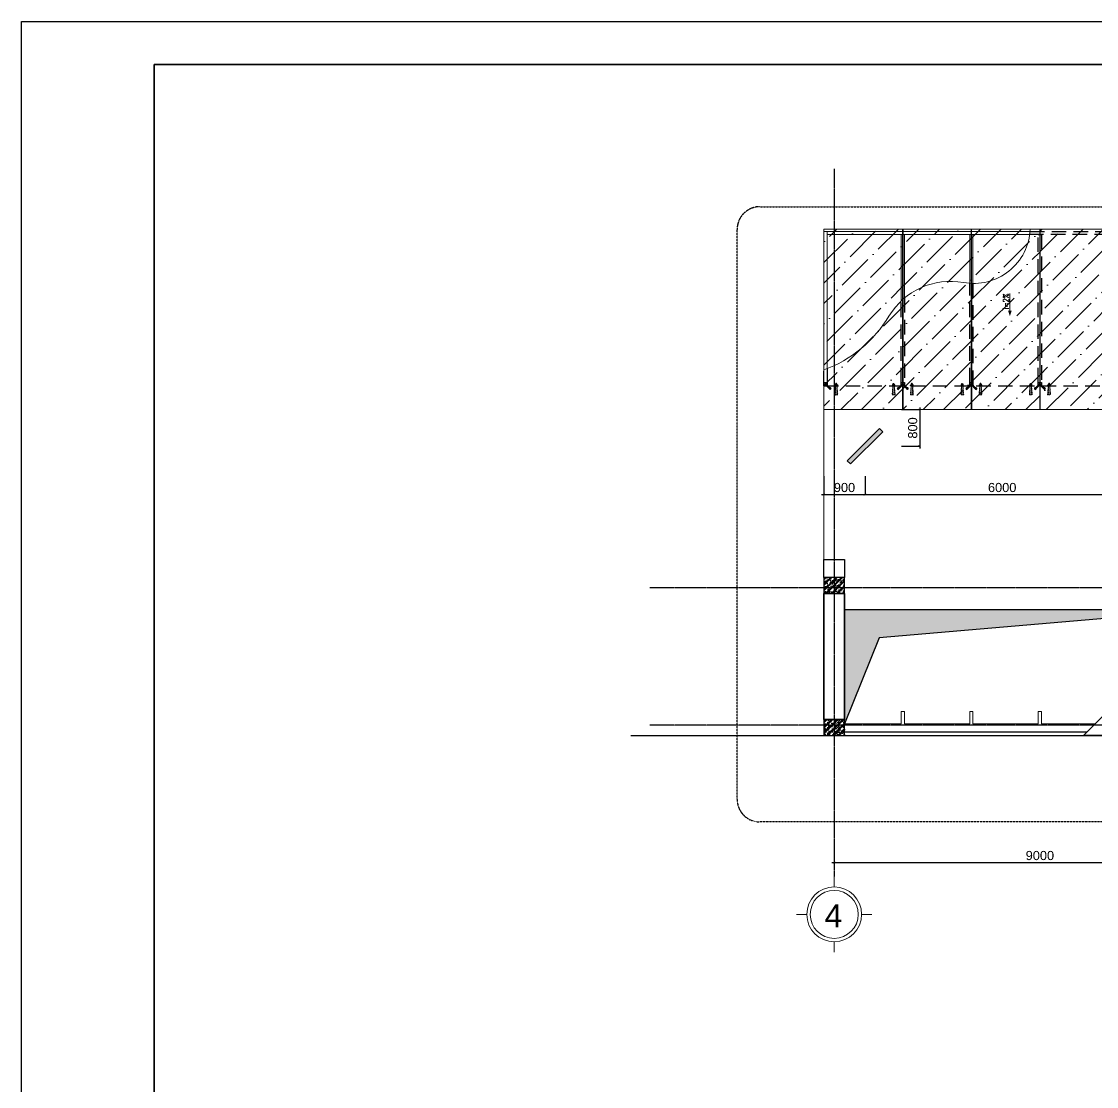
# Model space of a CAD drawing. Extents: x 134921 to 2525442, y -280073 to 23449.
# Drawn here: x 134921 to 158438, y 150 to 23449 of the extents above; entities that cross this region are included whole.
import ezdxf
from ezdxf.enums import TextEntityAlignment as Align

# ---------------------------------------------------------------- set-up
doc = ezdxf.new("R2010")
doc.units = 0
doc.header["$PDMODE"] = 3
doc.header["$PDSIZE"] = 100
for name, pattern in [('DASH2', [0.375, 0.25, -0.125]), ('DASHED2', [9.525, 6.35, -3.175]), ('X_GRID$0$CENTER', [2, 1.25, -0.25, 0.25, -0.25])]:
    doc.linetypes.add(name, pattern=pattern)
doc.layers.get('0').update_dxf_attribs({"linetype": 'CONTINUOUS'})
doc.layers.get('Defpoints').update_dxf_attribs({"linetype": 'CONTINUOUS'})
for name, color, linetype, lineweight in [('A - Hatch', 251, 'CONTINUOUS', 5), ('a khuat', 5, 'DASHED2', 15), ('a text', 7, 'CONTINUOUS', 5), ('a thiet bi', 146, 'CONTINUOUS', 9), ('A-ARROW', 4, 'CONTINUOUS', 20), ('A-STAIRS', 7, 'CONTINUOUS', 20), ('DIA HINH', 8, 'CONTINUOUS', 5), ('dims', 1, 'CONTINUOUS', 18), ('HACTH', 251, 'CONTINUOUS', 9), ('Kinh', 5, 'CONTINUOUS', 13), ('PLMF$0$wall', 4, 'CONTINUOUS', 35), ('TEXT', 7, 'CONTINUOUS', 5), ('X_GRID$0$symb', 6, 'CONTINUOUS', 25), ('X_LANDSCAPE$0$CAY', 84, 'CONTINUOUS', 5), ('XREF_LowerRoof - curtain wall$0$Xref-4th floor$0$Kinh', 5, 'CONTINUOUS', 13)]:
    doc.layers.add(name, color=color, linetype=linetype, lineweight=lineweight)
for name, color, linetype in [('A-OVER', 1, 'DASHED2'), ('CDC-BETONG', 2, 'CONTINUOUS'), ('chuyen-chi-tiet', 30, 'CONTINUOUS'), ('frame', 7, 'CONTINUOUS'), ('htch', 8, 'CONTINUOUS'), ('PLMF$0$col', 5, 'CONTINUOUS'), ('PLMF$0$htch', 8, 'CONTINUOUS'), ('PLMF$0$I-DETL-PATT', 252, 'CONTINUOUS'), ('PLMF$0$X-ColumnGrid-2$0$G20-Column1', 1, 'CONTINUOUS'), ('Steel', 7, 'CONTINUOUS'), ('X_GRID$0$A-GRID 1', 253, 'X_GRID$0$CENTER')]:
    doc.layers.add(name, color=color, linetype=linetype)
doc.styles.add('dim 1', font='romans.shx', dxfattribs={"width": 0.8})
doc.styles.add('TEXT', font='VHARIAL_1.TTF')
doc.styles.add('TEXT1', font='VHARIAL_1.TTF', dxfattribs={"width": 0.85, "height": 200})
doc.dimstyles.new('Copy of KT-150', dxfattribs={"dimscale": 150, "dimtxt": 2, "dimasz": 0.5, "dimexe": 0, "dimexo": 0, "dimgap": 0.5, "dimtad": 1, "dimrnd": 5, "dimdsep": 46, "dimtxsty": 'TEXT', "dimblk": 'ARCHTICK', "dimcen": 0, "dimdle": 0.5, "dimclrd": 24, "dimclre": 24, "dimclrt": 7, "dimadec": 0, "dimazin": 0, "dimtfac": 0.005556, "dimtix": 1, "dimtmove": 2, "dimatfit": 3, "dimfxl": 1, "dimtolj": 1, "dimtzin": 0, "dimarcsym": 1})
pattern_1 = [(45, (-207399.62, 0), (168.3798, 617.3926), [793.75, -158.75, 0, -158.75])]

# ---------------------------------------------------------------- blocks, each defined once
blk = doc.blocks.new('PLMF$0$X-ColumnGrid-2$0$C3545')
at = {"layer": 'PLMF$0$htch', "ltscale": 5}
h = blk.add_hatch(dxfattribs=at)
h.set_pattern_fill('1BETONG2-BOP', color=256, scale=20, style=0, pattern_type=2)
h.set_pattern_definition([(50, (96209.34, 47291.99), (143.452, -12.5504), [15, -165]), (355, (96209.34, 47292), (-27.7503, 150.4384), [12, -132]), (100.4514, (96221.3, 47290.95), (115.702, 137.888), [12.748, -140.2284]), (46.1842, (96209.34, 47332), (213.448, -33.104), [22.5, -247.5]), (96.6356, (96227.13, 47329.23), (186.9325, 194.8236), [19.122, -210.3426]), (351.1842, (96209.34, 47332), (186.9324, 194.824), [18, -198]), (21, (96229.34, 47321.99), (119.3814, -80.5238), [15, -165]), (226, (96229.34, 47322), (134.3764, -73.108), [12, -132]), (71.4514, (96239.29, 47315.28), (168.0445, 64.506), [12.748, -140.2284]), (67.5, (96209.34, 47291.993), (-31.18324, 58.8749), [0, -130.4, 0, -134, 0, -132.5]), (4.5, (96209.34, 47291.99), (56.6702, 76.02064), [0, -76.4, 0, -127.4, 0, -50.5]), (327.5, (96164.74, 47291.993), (106.7645, -4.51097), [0, -50, 0, -156, 0, -207]), (317.5, (96144.74, 47291.99), (116.6372, 20.021), [0, -65, 0, -103.6, 0, -147]), (315, (96209.34, 47291.99), (60.1041, 60.1041), []), (315, (96209.34, 47316.49), (60.1041, 60.1041), [])])
h.paths.add_polyline_path([(89575, 45225), (89225, 45225), (89225, 44775), (89575, 44775)])
at = {"layer": 'CDC-BETONG', "ltscale": 5}
blk.add_lwpolyline([(89225, 44775), (89575, 44775), (89575, 45225), (89225, 45225)], close=True, dxfattribs=at)
blk = doc.blocks.new('trujc')
at = {"layer": 'A-ARROW'}
blk.add_circle((762517, 1254561), 1050, dxfattribs=at)
at = {"layer": 'dims'}
for p, q in [((762517, 1256211), (762517, 1255761)), ((760867, 1254561), (761317, 1254561)), ((764167, 1254561), (763717, 1254561)), ((762517, 1252911), (762517, 1253361))]:
    blk.add_line(p, q, dxfattribs=at)
blk.add_circle((762517, 1254561), 1200, dxfattribs=at)
blk = doc.blocks.new('dendai')
at = {"layer": 'Defpoints'}
blk.add_lwpolyline([(742, 672), (672, 742), (-35, 35), (35, -35)], close=True, dxfattribs=at)
blk = doc.blocks.new('_ArchTick')
at = {"color": 0, "linetype": 'ByBlock', "const_width": 0.15}
blk.add_lwpolyline([(-0.5, -0.5), (0.5, 0.5)], dxfattribs=at)
blk = doc.blocks.new('*D11')
at = {"layer": 'Defpoints', "color": 0, "transparency": 16777216}
for p in [(152475, 14157), (153375, 14157), (153375, 13101)]:
    blk.add_point(p, dxfattribs=at)
at = {"layer": 'DIA HINH', "color": 24, "lineweight": -2, "transparency": 16777216}
for p, q in [((152475, 13501), (152475, 13101)), ((153375, 13501), (153375, 13101)), ((152425, 13101), (153425, 13101))]:
    blk.add_line(p, q, dxfattribs=at)
at = {"layer": 'DIA HINH', "color": 24, "lineweight": -2, "transparency": 16777216, "xscale": 50, "yscale": 50, "zscale": 50, "rotation": 180}
blk.add_blockref('_ArchTick', (152475, 13101), dxfattribs=at)
at = {"layer": 'DIA HINH', "color": 24, "lineweight": -2, "transparency": 16777216, "xscale": 50, "yscale": 50, "zscale": 50}
blk.add_blockref('_ArchTick', (153375, 13101), dxfattribs=at)
at = {"layer": 'DIA HINH', "color": 7, "transparency": 16777216, "insert": (152925, 13253), "char_height": 200, "attachment_point": 5, "style": 'TEXT'}
blk.add_mtext('\\A1;900', dxfattribs=at)
blk = doc.blocks.new('*D12')
at = {"layer": 'Defpoints', "color": 0, "transparency": 16777216}
for p in [(153375, 14157), (159375, 14157), (159375, 13101)]:
    blk.add_point(p, dxfattribs=at)
at = {"layer": 'DIA HINH', "color": 24, "lineweight": -2, "transparency": 16777216}
for p, q in [((153375, 13501), (153375, 13101)), ((159375, 13501), (159375, 13101)), ((153325, 13101), (159425, 13101))]:
    blk.add_line(p, q, dxfattribs=at)
at = {"layer": 'DIA HINH', "color": 24, "lineweight": -2, "transparency": 16777216, "xscale": 50, "yscale": 50, "zscale": 50, "rotation": 180}
blk.add_blockref('_ArchTick', (153375, 13101), dxfattribs=at)
at = {"layer": 'DIA HINH', "color": 24, "lineweight": -2, "transparency": 16777216, "xscale": 50, "yscale": 50, "zscale": 50}
blk.add_blockref('_ArchTick', (159375, 13101), dxfattribs=at)
at = {"layer": 'DIA HINH', "color": 7, "transparency": 16777216, "insert": (156375, 13253), "char_height": 200, "attachment_point": 5, "style": 'TEXT'}
blk.add_mtext('\\A1;6000', dxfattribs=at)
blk = doc.blocks.new('*D18')
at = {"layer": 'Defpoints', "color": 0, "transparency": 16777216}
for p in [(153757, 14957), (153757, 14157), (154570, 14157)]:
    blk.add_point(p, dxfattribs=at)
at = {"layer": 'DIA HINH', "color": 24, "lineweight": -2, "transparency": 16777216}
for p, q in [((154170, 14957), (154570, 14957)), ((154570, 15007), (154570, 14107)), ((154170, 14157), (154570, 14157))]:
    blk.add_line(p, q, dxfattribs=at)
at = {"layer": 'DIA HINH', "color": 24, "lineweight": -2, "transparency": 16777216, "xscale": 50, "yscale": 50, "zscale": 50}
for p, rotation in [((154570, 14957), 90), ((154570, 14157), 270)]:
    blk.add_blockref('_ArchTick', p, dxfattribs=dict(at, rotation=rotation))
at = {"layer": 'DIA HINH', "color": 7, "transparency": 16777216, "insert": (154418, 14557), "char_height": 200, "attachment_point": 5, "rotation": 90, "style": 'TEXT'}
blk.add_mtext('\\A1;800', dxfattribs=at)
blk = doc.blocks.new('*D25')
at = {"layer": 'Defpoints', "color": 0, "transparency": 16777216}
for p in [(152700, 5937), (161700, 5937), (161700, 5050)]:
    blk.add_point(p, dxfattribs=at)
at = {"layer": 'DIA HINH', "color": 24, "lineweight": -2, "transparency": 16777216}
for p, q in [((152700, 5450), (152700, 5050)), ((161700, 5450), (161700, 5050)), ((152650, 5050), (161750, 5050))]:
    blk.add_line(p, q, dxfattribs=at)
at = {"layer": 'DIA HINH', "color": 24, "lineweight": -2, "transparency": 16777216, "xscale": 50, "yscale": 50, "zscale": 50, "rotation": 180}
blk.add_blockref('_ArchTick', (152700, 5050), dxfattribs=at)
at = {"layer": 'DIA HINH', "color": 24, "lineweight": -2, "transparency": 16777216, "xscale": 50, "yscale": 50, "zscale": 50}
blk.add_blockref('_ArchTick', (161700, 5050), dxfattribs=at)
at = {"layer": 'DIA HINH', "color": 7, "transparency": 16777216, "insert": (157200, 5202), "char_height": 200, "attachment_point": 5, "style": 'TEXT'}
blk.add_mtext('\\A1;9000', dxfattribs=at)

msp = doc.modelspace()

# ---------------------------------------------------------------- hatches: boundary and pattern name
at = {"layer": 'A - Hatch'}
h = msp.add_hatch(dxfattribs=at)
h.set_pattern_fill('ANSI36', color=8, scale=100)
h.set_pattern_definition(pattern_1)
h.paths.add_polyline_path([(154195.27, 18907.016), (152475.476, 18907.016), (152475.476, 14957.016), (154195.27, 14957.016)])
h = msp.add_hatch(dxfattribs=at)
h.set_pattern_fill('ANSI36', color=8, scale=100)
h.set_pattern_definition(pattern_1)
h.paths.add_polyline_path([(154205.683, 18907.016), (155695.683, 18907.016), (155695.683, 14957.016), (154205.683, 14957.016)])
h = msp.add_hatch(dxfattribs=at)
h.set_pattern_fill('ANSI36', color=8, scale=100)
h.set_pattern_definition(pattern_1)
h.paths.add_polyline_path([(157195.27, 18907.016), (155705.27, 18907.016), (155705.27, 14957.016), (157195.27, 14957.016)])
h = msp.add_hatch(dxfattribs=at)
h.set_pattern_fill('ANSI36', color=8, scale=100)
h.set_pattern_definition(pattern_1)
h.paths.add_polyline_path([(157205.683, 18907.016), (158695.683, 18907.016), (158695.683, 14957.016), (157205.683, 14957.016)])
at = {"layer": 'HACTH'}
h = msp.add_hatch(dxfattribs=at)
h.set_pattern_fill('DOTS', color=256, scale=5)
h.paths.add_polyline_path([(153764.385, 14475.214), (153693.674, 14545.925), (152986.568, 13838.818), (153057.278, 13768.107)])
h = msp.add_hatch(color=256, dxfattribs=at)
h.dxf.hatch_style = 1
h.paths.add_polyline_path([(152925.476, 8082.317), (152925.476, 10582.016), (160907.279, 10582.016), (153683.596, 9964.952)])

# ---------------------------------------------------------------- linework, layer by layer
at = {"color": 4}
msp.add_lwpolyline([(137825.171, -24613.545), (203365.318, -24613.545), (203365.318, 22511.027), (137825.171, 22511.027)], close=True, dxfattribs=at)
msp.add_lwpolyline([(152475.476, 11682.016), (152925.476, 11682.016), (152925.476, 11282.016), (152475.476, 11282.016)], close=True)
at = {"layer": 'a khuat', "color": 8, "ltscale": 0.2}
for points in [[(152760.476, 15482.016), (152777.114, 15284.716), (152713.137, 15284.716), (152730.476, 15482.016)], [(152760.476, 15482.016), (152760.476, 15284.716), (152730.476, 15284.716), (152730.476, 15482.016)], [(153985.476, 15482.016), (153968.839, 15284.716), (154032.816, 15284.716), (154015.476, 15482.016)], [(153985.476, 15482.016), (153985.476, 15284.716), (154015.476, 15284.716), (154015.476, 15482.016)], [(154415.476, 15482.016), (154432.114, 15284.716), (154368.137, 15284.716), (154385.476, 15482.016)], [(154415.476, 15482.016), (154415.476, 15284.716), (154385.476, 15284.716), (154385.476, 15482.016)], [(155485.476, 15482.016), (155468.839, 15284.716), (155532.816, 15284.716), (155515.476, 15482.016)], [(155485.476, 15482.016), (155485.476, 15284.716), (155515.476, 15284.716), (155515.476, 15482.016)], [(155915.476, 15482.016), (155932.114, 15284.716), (155868.137, 15284.716), (155885.476, 15482.016)], [(155915.476, 15482.016), (155915.476, 15284.716), (155885.476, 15284.716), (155885.476, 15482.016)], [(156985.476, 15482.016), (156968.839, 15284.716), (157032.816, 15284.716), (157015.476, 15482.016)], [(156985.476, 15482.016), (156985.476, 15284.716), (157015.476, 15284.716), (157015.476, 15482.016)], [(157415.476, 15482.016), (157432.114, 15284.716), (157368.137, 15284.716), (157385.476, 15482.016)], [(157415.476, 15482.016), (157415.476, 15284.716), (157385.476, 15284.716), (157385.476, 15482.016)]]:
    msp.add_lwpolyline(points, dxfattribs=at)
at = {"layer": 'a text', "color": 8, "ltscale": 0.01}
msp.add_line((156543.773, 17122.83), (156543.773, 17498.346), dxfattribs=at)
at = {"layer": 'a text', "color": 8, "ltscale": 0.01, "flags": 128}
msp.add_lwpolyline([(156543.773, 17002.83, 0, 80, 0), (156543.773, 17122.83, 80, 80, 0)], format="xyseb", dxfattribs=at)
at = {"layer": 'a thiet bi', "color": 8}
for p, q in [((156986.179, 18907.016), (185925.476, 18907.016)), ((152475.476, 15826.274), (152475.476, 14957.016)), ((152475.476, 14957.016), (185925.476, 14957.016))]:
    msp.add_line(p, q, dxfattribs=at)
for centre, radius, start, end in [((155751.052, 18954.475), 1236.038, 259.5910392, 357.7995063), ((155243.77, 16192.943), 1571.701, 79.5910392, 148.9184405), ((151502.942, 18447.912), 2796.214, 290.353052, 328.9184405)]:
    msp.add_arc(centre, radius, start, end, dxfattribs=at)
at = {"layer": 'A-OVER', "color": 8, "ltscale": 50}
msp.add_line((152475.476, 15482.016), (185925.476, 15482.016), dxfattribs=at)
for points in [[(156983.242, 18857.016), (185855.476, 18857.016), (185855.476, 18787.016), (156975.694, 18787.016)], [(157165.476, 15552.016), (157165.476, 18787.016), (157235.476, 18787.016), (157235.476, 15552.016)], [(155665.476, 15552.016), (155665.476, 17721.403)], [(155735.476, 17718.535), (155735.476, 15552.016)], [(154165.476, 15552.016), (154165.476, 17336.414)], [(154235.476, 17398.591), (154235.476, 15552.016)], [(152475.476, 15482.016), (152475.476, 15826.274)], [(152545.476, 15853.315), (152545.476, 15552.016)]]:
    msp.add_lwpolyline(points, dxfattribs=at)
at = {"layer": 'A-STAIRS', "color": 8, "ltscale": 400}
for points in [[(152475.476, 15826.274), (152475.476, 18857.016), (152545.476, 18857.016), (152545.476, 15853.315)], [(156975.694, 18787.016), (152545.476, 18787.016), (152545.476, 18857.016), (156983.242, 18857.016)], [(154165.476, 17336.414), (154165.476, 18787.016), (154235.476, 18787.016), (154235.476, 17398.591)], [(155665.476, 17721.403), (155665.476, 18787.016), (155735.476, 18787.016), (155735.476, 17718.535)]]:
    msp.add_lwpolyline(points, dxfattribs=at)
at = {"layer": 'chuyen-chi-tiet', "linetype": 'DASH2', "ltscale": 5}
msp.add_lwpolyline([(151075.269, 19397.17), (186857.191, 19397.17, -0.414213562), (187357.191, 18897.17), (187357.191, 6437.394, -0.414213562), (186857.191, 5937.394), (151075.269, 5937.394, -0.414213562), (150575.269, 6437.394), (150575.269, 18897.17, -0.414213562)], format="xyb", close=True, dxfattribs=at)
at = {"layer": 'Defpoints'}
msp.add_lwpolyline([(134920.621, -25556.171), (134920.621, 23448.829), (204303.121, 23448.829), (204303.121, -25556.171), (134920.621, -25556.171)], close=True, dxfattribs=at)
at = {"layer": 'htch', "color": 8, "ltscale": 50}
for p, q in [((157200.476, 18857.016), (157200.476, 14957.016)), ((155700.476, 17719.472), (155700.476, 14957.016)), ((154200.476, 17368.435), (154200.476, 14957.016))]:
    msp.add_line(p, q, dxfattribs=at)
at = {"layer": 'Kinh', "color": 8}
for points in [[(154195.27, 18907.016), (152475.476, 18907.016), (152475.476, 14957.016), (154195.27, 14957.016)], [(154205.683, 18907.016), (155695.683, 18907.016), (155695.683, 14957.016), (154205.683, 14957.016)], [(157195.27, 18907.016), (155705.27, 18907.016), (155705.27, 14957.016), (157195.27, 14957.016)], [(157205.683, 18907.016), (158695.683, 18907.016), (158695.683, 14957.016), (157205.683, 14957.016)]]:
    msp.add_lwpolyline(points, close=True, dxfattribs=at)
at = {"layer": 'PLMF$0$I-DETL-PATT'}
for p, q in [((148249.811, 7832.016), (182875.476, 7832.016)), ((152925.476, 7907.016), (158232.279, 7907.016)), ((152925.476, 7832.016), (158157.279, 7832.016))]:
    msp.add_line(p, q, dxfattribs=at)
at = {"layer": 'PLMF$0$I-DETL-PATT', "linetype": 'ByBlock'}
msp.add_lwpolyline([(152925.476, 8082.317), (152925.476, 10582.016), (160907.279, 10582.016), (153683.596, 9964.952)], close=True, dxfattribs=at)
at = {"layer": 'PLMF$0$wall'}
msp.add_lwpolyline([(152475.476, 10932.016), (152925.476, 10932.016), (152925.476, 8182.016), (152475.476, 8182.016)], close=True, dxfattribs=at)
msp.add_lwpolyline([(158157.279, 7832.016), (161311.568, 10986.305), (161629.766, 10668.107), (158793.675, 7832.016), (158157.279, 7832.016)], dxfattribs=at)
at = {"layer": 'Steel', "color": 8}
for p, q in [((152510.476, 15531.158), (152496.334, 15517.016)), ((152510.476, 15531.158), (152611.674, 15429.961)), ((154200.476, 15531.158), (154099.279, 15429.961)), ((154200.476, 15531.158), (154301.674, 15429.961)), ((155700.476, 15531.158), (155599.279, 15429.961)), ((155700.476, 15531.158), (155801.674, 15429.961)), ((157200.476, 15531.158), (157099.279, 15429.961)), ((157200.476, 15531.158), (157301.674, 15429.961)), ((152496.334, 15517.016), (152597.532, 15415.819)), ((154200.476, 15502.874), (154113.421, 15415.819)), ((154200.476, 15502.874), (154287.532, 15415.819)), ((155700.476, 15502.874), (155613.421, 15415.819)), ((155700.476, 15502.874), (155787.532, 15415.819)), ((157200.476, 15502.874), (157113.421, 15415.819)), ((157200.476, 15502.874), (157287.532, 15415.819))]:
    msp.add_line(p, q, dxfattribs=at)
at = {"layer": 'Steel', "color": 8, "ltscale": 0.2}
for p, q in [((152722.168, 15486.173), (152768.785, 15486.173)), ((154023.785, 15486.173), (153977.168, 15486.173)), ((154377.168, 15486.173), (154423.785, 15486.173)), ((155523.785, 15486.173), (155477.168, 15486.173)), ((155877.168, 15486.173), (155923.785, 15486.173)), ((157023.785, 15486.173), (156977.168, 15486.173)), ((157377.168, 15486.173), (157423.785, 15486.173))]:
    msp.add_line(p, q, dxfattribs=at)
at = {"layer": 'Steel', "color": 8}
for points in [[(152531.334, 15482.016), (152475.476, 15482.016), (152475.476, 15552.016), (152545.476, 15552.016), (152545.476, 15496.158)], [(154165.476, 15496.158), (154165.476, 15552.016), (154235.476, 15552.016), (154235.476, 15496.158)], [(155665.476, 15496.158), (155665.476, 15552.016), (155735.476, 15552.016), (155735.476, 15496.158)], [(157165.476, 15496.158), (157165.476, 15552.016), (157235.476, 15552.016), (157235.476, 15496.158)], [(154221.334, 15482.016), (154179.619, 15482.016)], [(155721.334, 15482.016), (155679.619, 15482.016)], [(157221.334, 15482.016), (157179.619, 15482.016)]]:
    msp.add_lwpolyline(points, dxfattribs=at)
at = {"layer": 'Steel', "color": 8, "ltscale": 0.2}
for points in [[(152752.501, 15526.261), (152738.452, 15526.261), (152730.476, 15513.412), (152730.476, 15501.412)], [(152760.476, 15513.412), (152752.501, 15526.261)], [(153985.476, 15513.412), (153993.452, 15526.261)], [(153993.452, 15526.261), (154007.501, 15526.261), (154015.476, 15513.412), (154015.476, 15501.412)], [(154407.501, 15526.261), (154393.452, 15526.261), (154385.476, 15513.412), (154385.476, 15501.412)], [(154415.476, 15513.412), (154407.501, 15526.261)], [(155485.476, 15513.412), (155493.452, 15526.261)], [(155493.452, 15526.261), (155507.501, 15526.261), (155515.476, 15513.412), (155515.476, 15501.412)], [(155907.501, 15526.261), (155893.452, 15526.261), (155885.476, 15513.412), (155885.476, 15501.412)], [(155915.476, 15513.412), (155907.501, 15526.261)], [(156985.476, 15513.412), (156993.452, 15526.261)], [(156993.452, 15526.261), (157007.501, 15526.261), (157015.476, 15513.412), (157015.476, 15501.412)], [(157407.501, 15526.261), (157393.452, 15526.261), (157385.476, 15513.412), (157385.476, 15501.412)], [(157415.476, 15513.412), (157407.501, 15526.261)], [(152760.476, 15513.412), (152730.476, 15513.412)], [(152730.476, 15507.412), (152760.476, 15513.412)], [(152760.476, 15507.412), (152730.476, 15507.412)], [(152730.476, 15501.412), (152760.476, 15507.412)], [(152760.476, 15501.412), (152730.476, 15501.412)], [(152737.36, 15496.008), (152737.36, 15486.173)], [(152753.796, 15496.008), (152753.796, 15486.173)], [(152760.476, 15513.412), (152760.476, 15501.412)], [(153985.476, 15513.412), (153985.476, 15501.412)], [(153985.476, 15513.412), (154015.476, 15513.412)], [(154015.476, 15507.412), (153985.476, 15513.412)], [(153985.476, 15507.412), (154015.476, 15507.412)], [(154015.476, 15501.412), (153985.476, 15507.412)], [(153985.476, 15501.412), (154015.476, 15501.412)], [(153992.157, 15496.008), (153992.157, 15486.173)], [(154008.593, 15496.008), (154008.593, 15486.173)], [(154415.476, 15513.412), (154385.476, 15513.412)], [(154385.476, 15507.412), (154415.476, 15513.412)], [(154415.476, 15507.412), (154385.476, 15507.412)], [(154385.476, 15501.412), (154415.476, 15507.412)], [(154415.476, 15501.412), (154385.476, 15501.412)], [(154392.36, 15496.008), (154392.36, 15486.173)], [(154408.796, 15496.008), (154408.796, 15486.173)], [(154415.476, 15513.412), (154415.476, 15501.412)], [(155485.476, 15513.412), (155485.476, 15501.412)], [(155485.476, 15513.412), (155515.476, 15513.412)], [(155515.476, 15507.412), (155485.476, 15513.412)], [(155485.476, 15507.412), (155515.476, 15507.412)], [(155515.476, 15501.412), (155485.476, 15507.412)], [(155485.476, 15501.412), (155515.476, 15501.412)], [(155492.157, 15496.008), (155492.157, 15486.173)], [(155508.593, 15496.008), (155508.593, 15486.173)], [(155915.476, 15513.412), (155885.476, 15513.412)], [(155885.476, 15507.412), (155915.476, 15513.412)], [(155915.476, 15507.412), (155885.476, 15507.412)], [(155885.476, 15501.412), (155915.476, 15507.412)], [(155915.476, 15501.412), (155885.476, 15501.412)], [(155892.36, 15496.008), (155892.36, 15486.173)], [(155908.796, 15496.008), (155908.796, 15486.173)], [(155915.476, 15513.412), (155915.476, 15501.412)], [(156985.476, 15513.412), (156985.476, 15501.412)], [(156985.476, 15513.412), (157015.476, 15513.412)], [(157015.476, 15507.412), (156985.476, 15513.412)], [(156985.476, 15507.412), (157015.476, 15507.412)], [(157015.476, 15501.412), (156985.476, 15507.412)], [(156985.476, 15501.412), (157015.476, 15501.412)], [(156992.157, 15496.008), (156992.157, 15486.173)], [(157008.593, 15496.008), (157008.593, 15486.173)], [(157415.476, 15513.412), (157385.476, 15513.412)], [(157385.476, 15507.412), (157415.476, 15513.412)], [(157415.476, 15507.412), (157385.476, 15507.412)], [(157385.476, 15501.412), (157415.476, 15507.412)], [(157415.476, 15501.412), (157385.476, 15501.412)], [(157392.36, 15496.008), (157392.36, 15486.173)], [(157408.796, 15496.008), (157408.796, 15486.173)], [(157415.476, 15513.412), (157415.476, 15501.412)]]:
    msp.add_lwpolyline(points, dxfattribs=at)
for points in [[(152773.9, 15486.173), (152773.9, 15482.016), (152717.053, 15482.016), (152717.053, 15486.173)], [(152768.785, 15501.412), (152768.785, 15486.173), (152722.168, 15486.173), (152722.168, 15501.412)], [(153972.053, 15486.173), (153972.053, 15482.016), (154028.9, 15482.016), (154028.9, 15486.173)], [(153977.168, 15501.412), (153977.168, 15486.173), (154023.785, 15486.173), (154023.785, 15501.412)], [(154428.9, 15486.173), (154428.9, 15482.016), (154372.053, 15482.016), (154372.053, 15486.173)], [(154423.785, 15501.412), (154423.785, 15486.173), (154377.168, 15486.173), (154377.168, 15501.412)], [(155472.053, 15486.173), (155472.053, 15482.016), (155528.9, 15482.016), (155528.9, 15486.173)], [(155477.168, 15501.412), (155477.168, 15486.173), (155523.785, 15486.173), (155523.785, 15501.412)], [(155928.9, 15486.173), (155928.9, 15482.016), (155872.053, 15482.016), (155872.053, 15486.173)], [(155923.785, 15501.412), (155923.785, 15486.173), (155877.168, 15486.173), (155877.168, 15501.412)], [(156972.053, 15486.173), (156972.053, 15482.016), (157028.9, 15482.016), (157028.9, 15486.173)], [(156977.168, 15501.412), (156977.168, 15486.173), (157023.785, 15486.173), (157023.785, 15501.412)], [(157428.9, 15486.173), (157428.9, 15482.016), (157372.053, 15482.016), (157372.053, 15486.173)], [(157423.785, 15501.412), (157423.785, 15486.173), (157377.168, 15486.173), (157377.168, 15501.412)]]:
    msp.add_lwpolyline(points, close=True, dxfattribs=at)
for centre in [(152610.476, 15417.016), (154100.476, 15417.016), (154300.476, 15417.016), (155600.476, 15417.016), (155800.476, 15417.016), (157100.476, 15417.016), (157300.476, 15417.016)]:
    msp.add_circle(centre, 13, dxfattribs=at)
for centre, radius, start, end in [((152610.476, 15417.016), 17, 171.0318791, 98.9681209), ((152727.399, 15496.178), 5.234, 90.3312693, 181.8650093), ((152731.956, 15496.008), 5.404, 360, 90), ((152742.764, 15496.008), 5.404, 90, 180), ((152748.392, 15496.008), 5.404, 360, 90), ((152758.989, 15496.215), 5.197, 89.0534894, 182.2855808), ((152763.726, 15496.342), 5.07, 356.2189566, 89.3043421), ((153982.227, 15496.342), 5.07, 90.6956579, 183.7810434), ((153986.964, 15496.215), 5.197, 357.7144192, 90.9465106), ((153997.561, 15496.008), 5.404, 90, 180), ((154003.189, 15496.008), 5.404, 0, 90), ((154013.997, 15496.008), 5.404, 90, 180), ((154018.554, 15496.178), 5.234, 358.1349907, 89.6687307), ((154100.476, 15417.016), 17, 81.0318791, 8.9681209), ((154300.476, 15417.016), 17, 171.0318791, 98.9681209), ((154382.399, 15496.178), 5.234, 90.3312693, 181.8650093), ((154386.956, 15496.008), 5.404, 360, 90), ((154397.764, 15496.008), 5.404, 90, 180), ((154403.392, 15496.008), 5.404, 360, 90), ((154413.989, 15496.215), 5.197, 89.0534894, 182.2855808), ((154418.726, 15496.342), 5.07, 356.2189566, 89.3043421), ((155482.227, 15496.342), 5.07, 90.6956579, 183.7810434), ((155486.964, 15496.215), 5.197, 357.7144192, 90.9465106), ((155497.561, 15496.008), 5.404, 90, 180), ((155503.189, 15496.008), 5.404, 0, 90), ((155513.997, 15496.008), 5.404, 90, 180), ((155518.554, 15496.178), 5.234, 358.1349907, 89.6687307), ((155600.476, 15417.016), 17, 81.0318791, 8.9681209), ((155800.476, 15417.016), 17, 171.0318791, 98.9681209), ((155882.399, 15496.178), 5.234, 90.3312693, 181.8650093), ((155886.956, 15496.008), 5.404, 360, 90), ((155897.764, 15496.008), 5.404, 90, 180), ((155903.392, 15496.008), 5.404, 360, 90), ((155913.989, 15496.215), 5.197, 89.0534894, 182.2855808), ((155918.726, 15496.342), 5.07, 356.2189566, 89.3043421), ((156982.227, 15496.342), 5.07, 90.6956579, 183.7810434), ((156986.964, 15496.215), 5.197, 357.7144192, 90.9465106), ((156997.561, 15496.008), 5.404, 90, 180), ((157003.189, 15496.008), 5.404, 0, 90), ((157013.997, 15496.008), 5.404, 90, 180), ((157018.554, 15496.178), 5.234, 358.1349907, 89.6687307), ((157100.476, 15417.016), 17, 81.0318791, 8.9681209), ((157300.476, 15417.016), 17, 171.0318791, 98.9681209), ((157382.399, 15496.178), 5.234, 90.3312693, 181.8650093), ((157386.956, 15496.008), 5.404, 360, 90), ((157397.764, 15496.008), 5.404, 90, 180), ((157403.392, 15496.008), 5.404, 360, 90), ((157413.989, 15496.215), 5.197, 89.0534894, 182.2855808), ((157418.726, 15496.342), 5.07, 356.2189566, 89.3043421)]:
    msp.add_arc(centre, radius, start, end, dxfattribs=at)
at = {"layer": 'TEXT', "ltscale": 400}
for p, q in [((152475.476, 7832.016), (152475.476, 14957.016)), ((152925.476, 10582.016), (160907.279, 10582.016))]:
    msp.add_line(p, q, dxfattribs=at)
at = {"layer": 'TEXT'}
for points in [[(152475.476, 14957.016), (152475.476, 18907.016), (185925.476, 18907.016), (185925.476, 14957.016)], [(152475.476, 7832.016), (152925.476, 7832.016), (152925.476, 10582.016)]]:
    msp.add_lwpolyline(points, dxfattribs=at)
at = {"layer": 'TEXT', "ltscale": 400}
for points in [[(185925.476, 11282.016), (185925.476, 14957.016), (152475.476, 14957.016)], [(152925.476, 10582.016), (152925.476, 11282.016), (152475.476, 11282.016)]]:
    msp.add_lwpolyline(points, dxfattribs=at)
at = {"layer": 'X_GRID$0$A-GRID 1', "ltscale": 10}
for p, q in [((152700.476, 20224.377), (152700.476, 4741.145)), ((192015.336, 11057.016), (148666.968, 11057.016)), ((192015.336, 8057.016), (148666.968, 8057.016))]:
    msp.add_line(p, q, dxfattribs=at)
at = {"layer": 'X_GRID$0$symb', "ltscale": 2}
msp.add_lwpolyline([(137825.171, 22511.027), (203365.318, 22511.027), (203365.318, -20323.545), (137825.171, -20323.545)], close=True, dxfattribs=at)
at = {"layer": 'XREF_LowerRoof - curtain wall$0$Xref-4th floor$0$Kinh'}
msp.add_lwpolyline([(158407.58, 8082.317), (158407.58, 8082.317), (157235.476, 8082.317), (157235.476, 8357.016), (157165.476, 8357.016), (157165.476, 8082.317), (155735.476, 8082.317), (155735.476, 8357.016), (155665.476, 8357.016), (155665.476, 8082.317), (154235.476, 8082.317), (154235.476, 8357.016), (154165.476, 8357.016), (154165.476, 8082.317), (152925.476, 8082.317)], dxfattribs=at)

# ---------------------------------------------------------------- block references
at = {"layer": 'DIA HINH'}
msp.add_blockref('dendai', (153021.923, 13803.463), dxfattribs=at)
at = {"layer": 'PLMF$0$col', "rotation": 270}
msp.add_blockref('PLMF$0$X-ColumnGrid-2$0$C3545', (107700.476, 100507.26), dxfattribs=at)
at = {"layer": 'PLMF$0$X-ColumnGrid-2$0$G20-Column1', "rotation": 270}
msp.add_blockref('PLMF$0$X-ColumnGrid-2$0$C3545', (107700.476, 97407.26), dxfattribs=at)
at = {"layer": 'X_LANDSCAPE$0$CAY', "xscale": 0.5, "yscale": 0.5, "zscale": 0.5}
msp.add_blockref('trujc', (-228557.897, -623364.427), dxfattribs=at)

# ---------------------------------------------------------------- texts
at = {"layer": 'a text', "color": 8, "style": 'dim 1', "width": 0.75}
msp.add_text('i=2%%%', height=125, rotation=90, dxfattribs=at).set_placement((156518.773, 17498.346), align=Align.RIGHT)
at = {"layer": 'frame', "color": 6, "ltscale": 2, "style": 'TEXT1'}
msp.add_text('4', height=500, dxfattribs=at).set_placement((152488, 3633.835))

# ---------------------------------------------------------------- dimensions: what is measured, and where the dimension line sits
at = {"layer": 'DIA HINH'}
dim = msp.add_linear_dim(base=(154570.479, 14157.016), p1=(153756.841, 14957.016), p2=(153756.841, 14157.016), angle=90, dimstyle='Copy of KT-150', override={"dimscale": 100, "dimfxl": 4, "dimfxlon": 1}, dxfattribs=at)
dim.commit()
dim.dimension.update_dxf_attribs({"geometry": '*D18', "text_midpoint": (154418.365, 14557.016)})
for base, p1, p2, picture, middle in [((153375.476, 13100.601), (152475.476, 14157.016), (153375.476, 14157.016), '*D11', (152925.476, 13252.716)), ((159375.476, 13100.601), (153375.476, 14157.016), (159375.476, 14157.016), '*D12', (156375.476, 13252.716)), ((161700.476, 5050.14), (152700.476, 5937.394), (161700.476, 5937.394), '*D25', (157200.476, 5202.254))]:
    dim = msp.add_linear_dim(base=base, p1=p1, p2=p2, dimstyle='Copy of KT-150', override={"dimscale": 100, "dimfxl": 4, "dimfxlon": 1}, dxfattribs=at)
    dim.commit()
    dim.dimension.update_dxf_attribs({"geometry": picture, "text_midpoint": middle})

doc.saveas('drawing.dxf')
